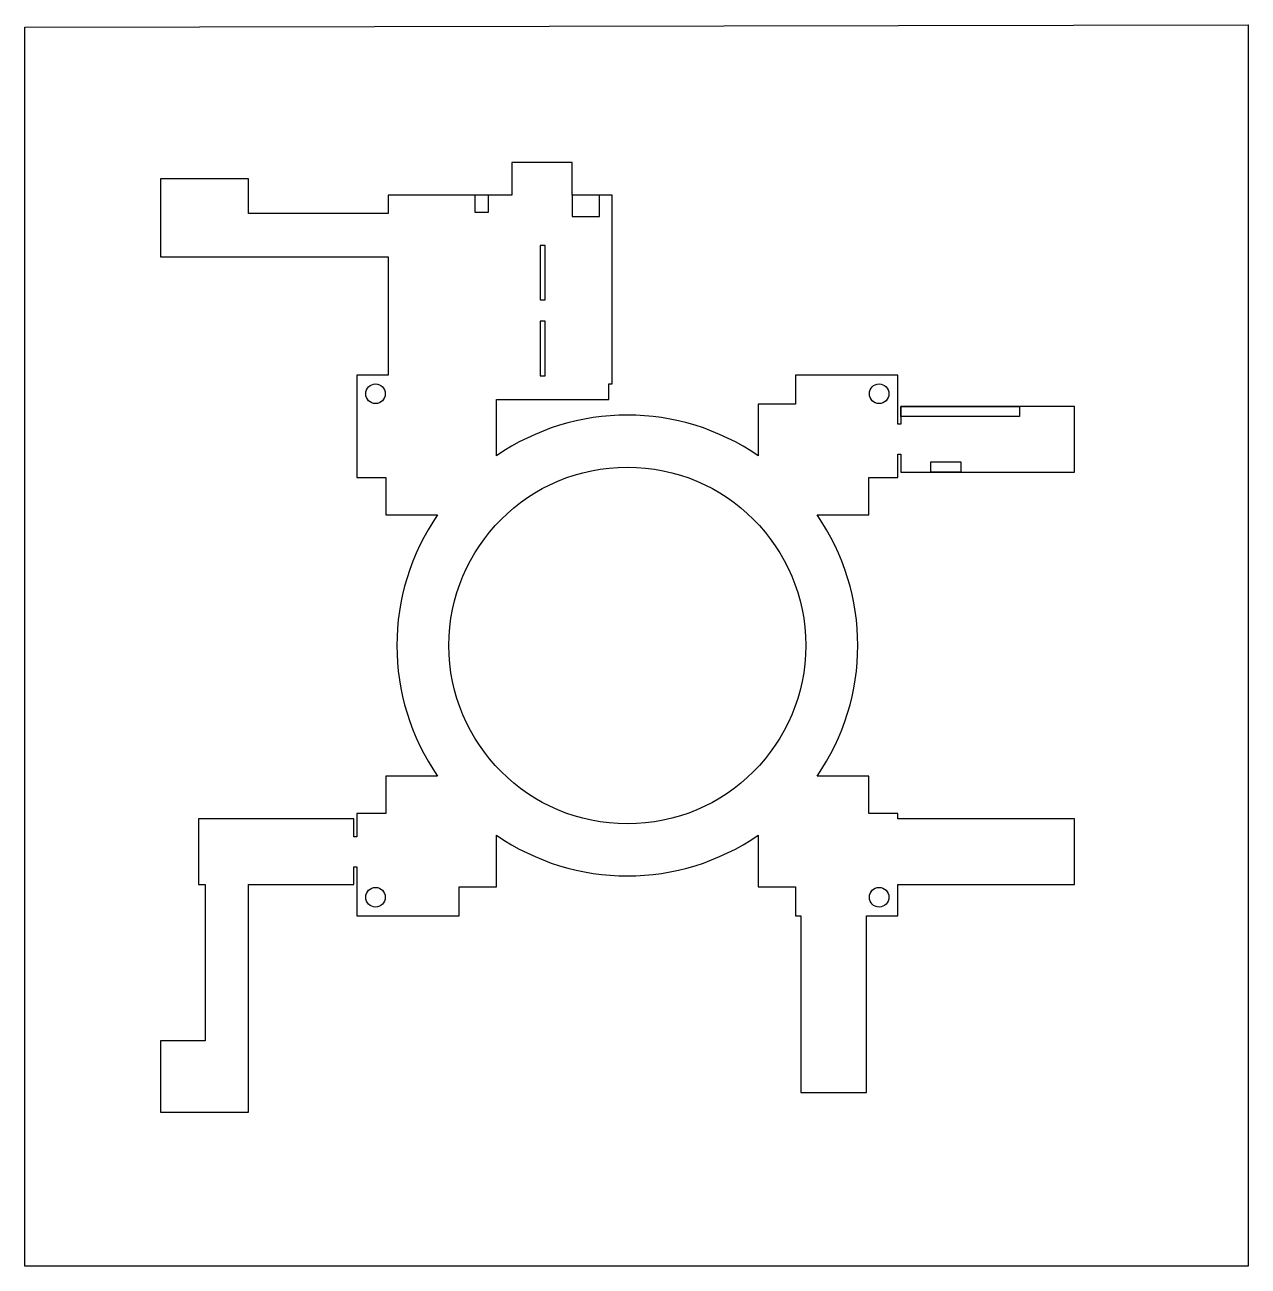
# Model space of a CAD drawing. Header units: millimetres. Extents: x 0 to 987, y 0 to 1002.
import ezdxf

# ---------------------------------------------------------------- set-up
doc = ezdxf.new("R2010")
doc.units = ezdxf.units.MM
doc.header["$LTSCALE"] = 10
doc.layers.add('NavPLine', color=7, linetype='Continuous', true_color=0x000000)

msp = doc.modelspace()

# ---------------------------------------------------------------- linework, layer by layer
at = {"layer": 'NavPLine'}
for points in [[(987.2, 0), (0, 0), (0, 518.9), (0, 518.9), (0, 1000), (987.2, 1002), (987.2, 0)], [(363.2, 864.4), (363.2, 850.8), (374.2, 850.8), (374.2, 864.4), (363.2, 864.4)], [(441.7, 864.4), (441.7, 847.4), (463.7, 847.4), (463.7, 864.4), (441.7, 864.4)], [(419.9, 779.9), (419.9, 823.9), (415.9, 823.9), (415.9, 779.9), (419.9, 779.9)], [(419.9, 718.7), (419.9, 762.7), (415.9, 762.7), (415.9, 718.7), (419.9, 718.7)], [(706.8, 694), (802.8, 694), (802.8, 685.8), (706.8, 685.8), (706.8, 694)], [(731, 641), (731, 649.2), (755.2, 649.2), (755.2, 641), (731, 641)]]:
    msp.add_lwpolyline(points, dxfattribs=at)
msp.add_lwpolyline([(591.8, 347.9), (591.8, 306.1), (621.9, 306.1), (621.9, 282.8), (626.2, 282.8), (626.2, 140.2), (679.2, 140.2), (679.2, 282.8), (704.4, 282.8), (704.4, 308), (847, 308), (847, 361), (704.4, 361), (704.4, 365.3), (681.1, 365.3), (681.1, 395.4), (639.3, 395.4, 0.311397), (639.3, 606.6), (681.1, 606.6), (681.1, 636.7), (704.4, 636.7), (704.4, 655.4), (706.8, 655.4), (706.8, 641), (847, 641), (847, 694), (835, 694), (706.8, 694), (706.8, 679.6), (704.4, 679.6), (704.4, 719.2), (621.9, 719.2), (621.9, 695.9), (591.8, 695.9), (591.8, 654.1, 0.311397), (380.6, 654.1), (380.6, 699.7), (471.2, 699.7), (471.2, 712.1), (473.9, 712.1), (473.9, 864.4), (441.7, 864.4), (441.7, 890.9), (393, 890.9), (393, 864.4), (293.2, 864.4), (293.2, 849.8), (180.4, 849.8), (180.4, 877.8), (109.4, 877.8), (109.4, 814.8), (293.2, 814.8), (293.2, 719.2), (268, 719.2), (268, 636.7), (291.3, 636.7), (291.3, 606.6), (333.1, 606.6, 0.311397), (333.1, 395.4), (291.3, 395.4), (291.3, 365.3), (268, 365.3), (268, 346.6), (265.6, 346.6), (265.6, 361), (140.2, 361), (140.2, 308), (145.4, 308), (145.4, 181.8), (109.4, 181.8), (109.4, 124.2), (180.4, 124.2), (180.4, 308), (265.6, 308), (265.6, 322.4), (268, 322.4), (268, 282.8), (350.5, 282.8), (350.5, 306.1), (380.6, 306.1), (380.6, 347.9, 0.311397), (591.8, 347.9)], format="xyb", dxfattribs=at)
for centre, radius in [((283, 704.2), 7.9), ((689.4, 704.2), 7.9), ((486.2, 501), 144), ((283, 297.8), 7.9), ((689.4, 297.8), 7.9)]:
    msp.add_circle(centre, radius, dxfattribs=at)

doc.saveas('drawing.dxf')
